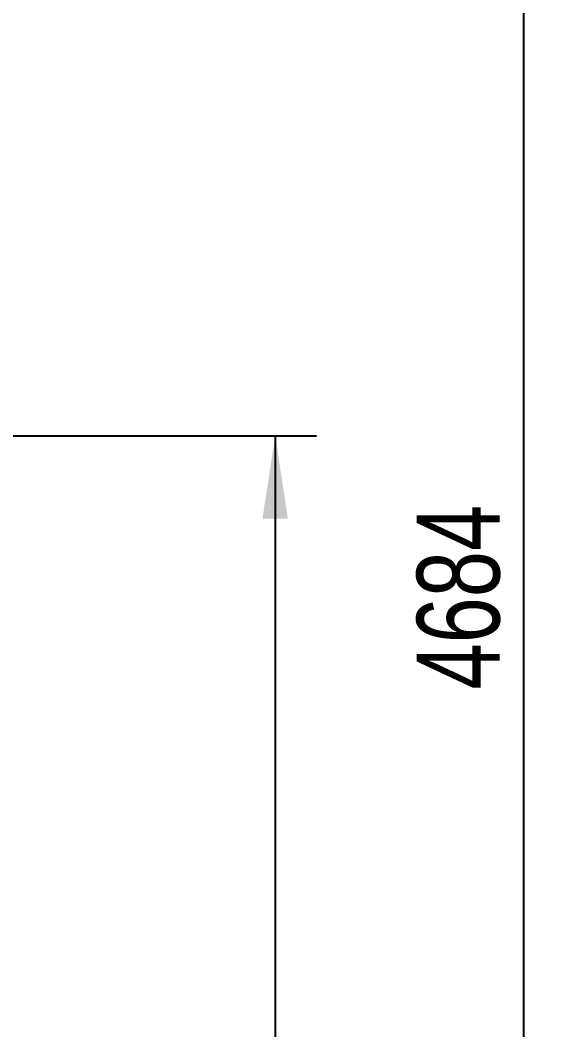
# Model space of a CAD drawing. Header units: millimetres. Extents: x 1293 to 41893, y 1011 to 26911.
# Drawn here: x 16930 to 17588, y 5711 to 6931 of the extents above; entities that cross this region are included whole.
import ezdxf

# ---------------------------------------------------------------- set-up
doc = ezdxf.new("R2010")
doc.units = ezdxf.units.MM
doc.header["$LTSCALE"] = 50
doc.layers.add('CAPA_1', color=7, linetype='Continuous')
doc.styles.add('SLDTEXTSTYLE0', font='TXT', dxfattribs={"width": 0.75})
doc.dimstyles.new('SLDDIMSTYLE0', dxfattribs={"dimtxt": 100, "dimasz": 100, "dimexe": 0, "dimexo": 0.0625, "dimgap": 25, "dimtad": 2, "dimdec": 0, "dimlfac": 1.5, "dimrnd": 1e-09, "dimzin": 12, "dimdsep": 46, "dimtxsty": 'SLDTEXTSTYLE0', "dimsah": 1, "dimcen": 0.09, "dimadec": 0, "dimazin": 3, "dimtfac": 1, "dimtdec": 0, "dimtofl": 0, "dimtmove": 0, "dimatfit": 3, "dimfxl": 1, "dimfrac": 2, "dimtolj": 1, "dimtzin": 12, "dimarcsym": 0})

# ---------------------------------------------------------------- blocks, each defined once
blk = doc.blocks.new('_D')
at = {"layer": 'CAPA_1', "transparency": 16777216}
for p, q in [((16808.7, 6428.5), (17288.1, 6428.5)), ((17238.1, 6428.5), (17238.1, 4708.5)), ((16485.2, 4708.5), (17288.1, 4708.5))]:
    blk.add_line(p, q, dxfattribs=at)
for points in [[(17238.1, 6428.5), (17222.7, 6328.5), (17253.4, 6328.5)], [(17238.1, 4708.5), (17253.4, 4808.5), (17222.7, 4808.5)]]:
    blk.add_solid(points, dxfattribs=at)
at = {"layer": 'CAPA_1', "transparency": 16777216, "insert": (17109.2, 5420.7), "char_height": 100, "attachment_point": 1, "rotation": 90, "style": 'SLDTEXTSTYLE0'}
blk.add_mtext('2580', dxfattribs=at)
blk = doc.blocks.new('_D_5')
at = {"layer": 'CAPA_1', "transparency": 16777216}
for p, q in [((11574.4, 7831.2), (17588.1, 7831.2)), ((17538.1, 7831.2), (17538.1, 4708.5)), ((16485.2, 4708.5), (17588.1, 4708.5))]:
    blk.add_line(p, q, dxfattribs=at)
for points in [[(17538.1, 7831.2), (17522.7, 7731.2), (17553.4, 7731.2)], [(17538.1, 4708.5), (17553.4, 4808.5), (17522.7, 4808.5)]]:
    blk.add_solid(points, dxfattribs=at)
at = {"layer": 'CAPA_1', "transparency": 16777216, "insert": (17409.2, 6122.1), "char_height": 100, "attachment_point": 1, "rotation": 90, "style": 'SLDTEXTSTYLE0'}
blk.add_mtext('4684', dxfattribs=at)

msp = doc.modelspace()

# ---------------------------------------------------------------- dimensions: what is measured, and where the dimension line sits
at = {"layer": 'CAPA_1'}
for base, p1, picture, middle in [((17538.0605071, 4708.4929069), (11510.8968592, 7831.1769069), '_D_5', (17538.0605071, 6269.8349069)), ((17238.0605071, 4708.4929069), (16745.1618891, 6428.5014528), '_D', (17238.0605071, 5568.4971799))]:
    dim = msp.add_linear_dim(base=base, p1=p1, p2=(16421.6646746, 4708.4929069), angle=90, dimstyle='SLDDIMSTYLE0', dxfattribs=at)
    dim.commit()
    dim.dimension.update_dxf_attribs({"geometry": picture, "text_midpoint": middle, "dimtype": 160})

doc.saveas('drawing.dxf')
